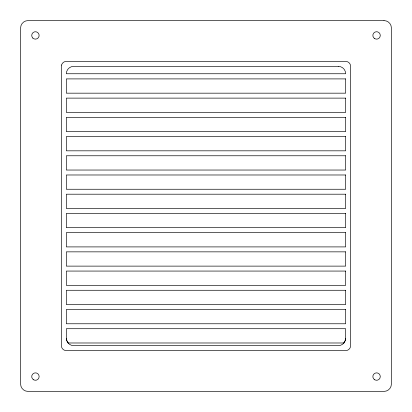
<?xml version="1.0" encoding="UTF-8"?>
<svg xmlns="http://www.w3.org/2000/svg" width="412" height="412" viewBox="0 0 412 412"><rect width="100%" height="100%" fill="white"/><g stroke="black" fill="none" stroke-linecap="round" stroke-linejoin="round"><path stroke-width="0.62" d="M68.505 343.495L66.584 340.173L66.332 328.714L345.668 328.714L345.416 340.173L343.495 343.495M68.114 342.985L343.886 342.985M66.332 338.252A7.416 7.416 0 0 0 73.748 345.668L338.252 345.668A7.416 7.416 0 0 0 345.668 338.252M61.579 65.06L61.579 346.94A4.923 4.923 0 0 0 65.06 350.421L346.94 350.421A4.923 4.923 0 0 0 350.421 346.94L350.421 65.06A4.923 4.923 0 0 0 346.94 61.579L65.06 61.579A4.923 4.923 0 0 0 61.579 65.06M383.984 20.6L28.016 20.6A7.416 7.416 0 0 0 20.6 28.016L20.6 383.984A7.416 7.416 0 0 0 28.016 391.4L383.984 391.4A7.416 7.416 0 0 0 391.4 383.984L391.4 28.016A7.416 7.416 0 0 0 383.984 20.6M338.252 66.332L73.748 66.332A7.416 7.416 0 0 0 66.332 73.748L345.668 73.748A7.416 7.416 0 0 0 338.252 66.332M345.668 78.903L66.332 78.903L66.332 93.174L345.668 93.174L345.668 78.903M345.668 98.118L66.332 98.118L66.332 112.394L345.668 112.394L345.668 98.118M345.668 117.338L66.332 117.338L66.332 131.608L345.668 131.608L345.668 117.338M345.668 136.552L66.332 136.552L66.332 150.823L345.668 150.823L345.668 136.552M345.668 155.767L66.332 155.767L66.332 170.038L345.668 170.038L345.668 155.767M345.668 174.982L66.332 174.982L66.332 189.257L345.668 189.257L345.668 174.982M345.668 194.201L66.332 194.201L66.332 208.472L345.668 208.472L345.668 194.201M345.668 213.416L66.332 213.416L66.332 227.687L345.668 227.687L345.668 213.416M345.668 232.631L66.332 232.631L66.332 246.906L345.668 246.906L345.668 232.631M345.668 251.85L66.332 251.85L66.332 266.121L345.668 266.121L345.668 251.85M345.668 271.065L66.332 271.065L66.332 285.336L345.668 285.336L345.668 271.065M345.668 290.28L66.332 290.28L66.332 304.55L345.668 304.55L345.668 290.28M345.668 309.494L66.332 309.494L66.332 323.77L345.668 323.77L345.668 309.494M32.811 38.053A3.708 3.708 0 0 0 39.011 36.39A3.708 3.708 0 0 0 34.474 31.853A3.708 3.708 0 0 0 32.811 38.053M374.714 38.646A3.708 3.708 0 0 0 380.276 35.432A3.708 3.708 0 0 0 374.714 32.218A3.708 3.708 0 0 0 374.714 38.646M374.714 379.782A3.708 3.708 0 0 0 380.276 376.568A3.708 3.708 0 0 0 374.714 373.354A3.708 3.708 0 0 0 374.714 379.782M33.578 379.782A3.708 3.708 0 0 0 39.14 376.568A3.708 3.708 0 0 0 33.578 373.354A3.708 3.708 0 0 0 33.578 379.782"/></g></svg>
